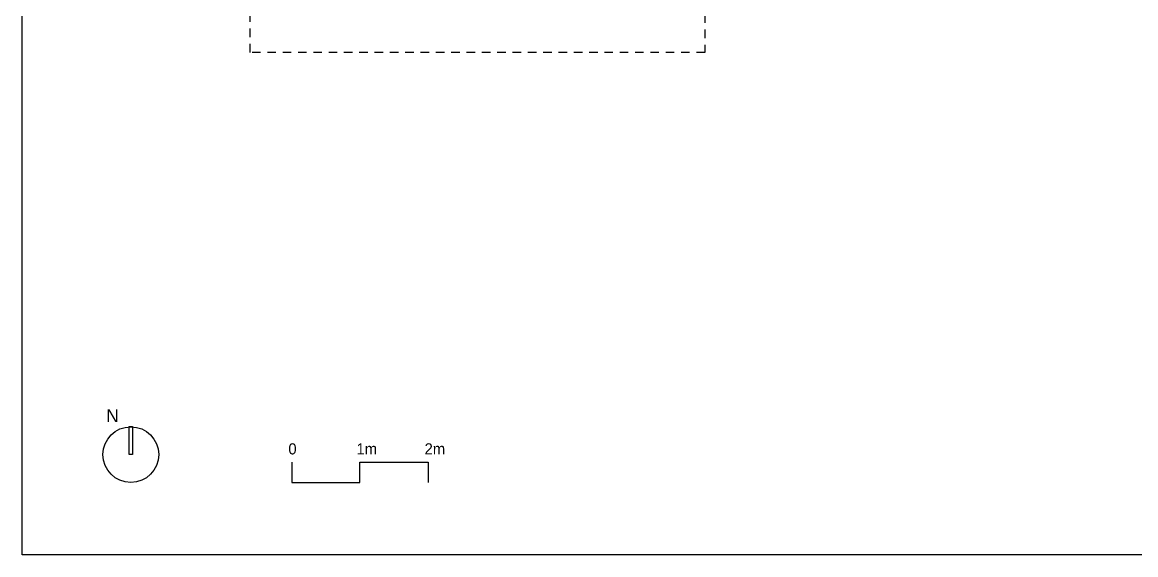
# Model space of a CAD drawing. Header units: metres. Extents: x 113 to 8702, y -1158 to 1243.
# Drawn here: x 5906.08 to 5922.43, y -742.79 to -734.96 of the extents above; entities that cross this region are included whole.
import ezdxf

# ---------------------------------------------------------------- set-up
doc = ezdxf.new("R2010")
doc.units = ezdxf.units.M
doc.header["$MEASUREMENT"] = 0
doc.linetypes.add('HIDDEN', pattern=[0.375, 0.25, -0.125])
doc.layers.add('PINK', color=6, linetype='Continuous')

msp = doc.modelspace()

# ---------------------------------------------------------------- linework, layer by layer
at = {"color": 4}
msp.add_lwpolyline([(5906.085, -723.886), (5932.815, -723.886), (5932.815, -742.786), (5906.085, -742.786), (5906.085, -723.886)], dxfattribs=at)
at = {"color": 21}
msp.add_lwpolyline([(5907.701, -741.312), (5907.653, -741.312), (5907.653, -740.902), (5907.701, -740.902)], close=True, dxfattribs=at)
at = {"color": 1}
msp.add_lwpolyline([(5910.043, -741.423), (5910.043, -741.723), (5911.043, -741.723), (5911.043, -741.423), (5912.043, -741.423), (5912.043, -741.723)], dxfattribs=at)
at = {"color": 250}
msp.add_circle((5907.679, -741.314), 0.409, dxfattribs=at)
at = {"layer": 'PINK', "color": 11, "linetype": 'HIDDEN', "ltscale": 0.5}
msp.add_lwpolyline([(5909.429, -727.328), (5929.379, -727.328), (5929.379, -740.162), (5922.791, -740.162), (5922.791, -732.817), (5916.109, -732.817), (5916.109, -735.403), (5909.429, -735.403)], close=True, dxfattribs=at)

# ---------------------------------------------------------------- texts
at = {"color": 1}
for s, width, gutter_width, insert, char_height, attachment_point in [('\\pxqd;{\\fCentury Gothic|b0|i0|c0|p34;N}', 0.70896, 1.127, (5907.318, -740.837), 0.18956, 7), ('{\\fCentury Gothic|b0|i0|c0|p34;0}', 4.54631, 1.397, (5909.992, -741.148), 0.16298, 1), ('\\pxt1;{\\fCentury Gothic|b0|i0|c0|p34;1m}', 4.54631, 1.397, (5910.992, -741.148), 0.16298, 1), ('{\\fCentury Gothic|b0|i0|c0|p34;2m}', 4.54631, 1.397, (5911.992, -741.148), 0.16298, 1)]:
    msp.add_mtext_dynamic_manual_height_columns(s, width=width, gutter_width=gutter_width, heights=[0], dxfattribs=dict(at, insert=insert, char_height=char_height, attachment_point=attachment_point))

doc.saveas('drawing.dxf')
